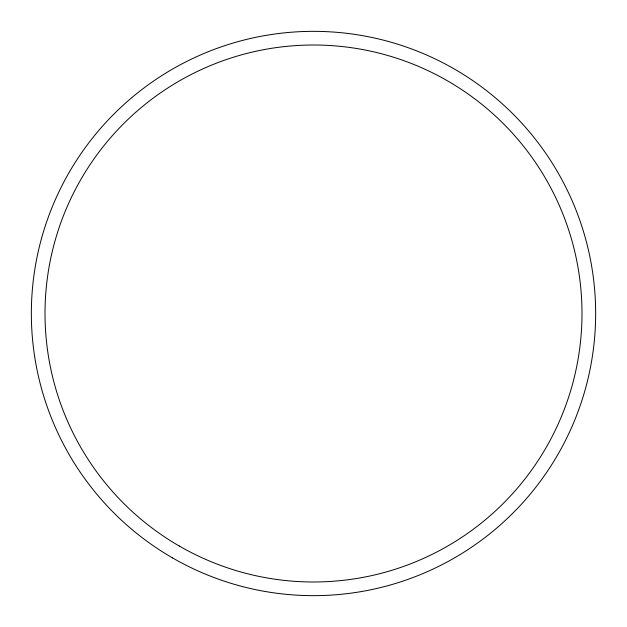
<?xml version="1.0" encoding="UTF-8"?>
<svg xmlns="http://www.w3.org/2000/svg" width="627" height="627" viewBox="0 0 627 627"><rect width="100%" height="100%" fill="white"/><g stroke="black" fill="none" stroke-linecap="round" stroke-linejoin="round"><path stroke-width="0.94" d="M172.425 557.85A282.15 282.15 0 0 0 595.65 313.5A282.15 282.15 0 0 0 172.425 69.15A282.15 282.15 0 0 0 172.425 557.85M179.251 546.015A268.489 268.489 0 0 0 581.989 313.5A268.489 268.489 0 0 0 179.251 80.985A268.489 268.489 0 0 0 179.251 546.015"/></g></svg>
